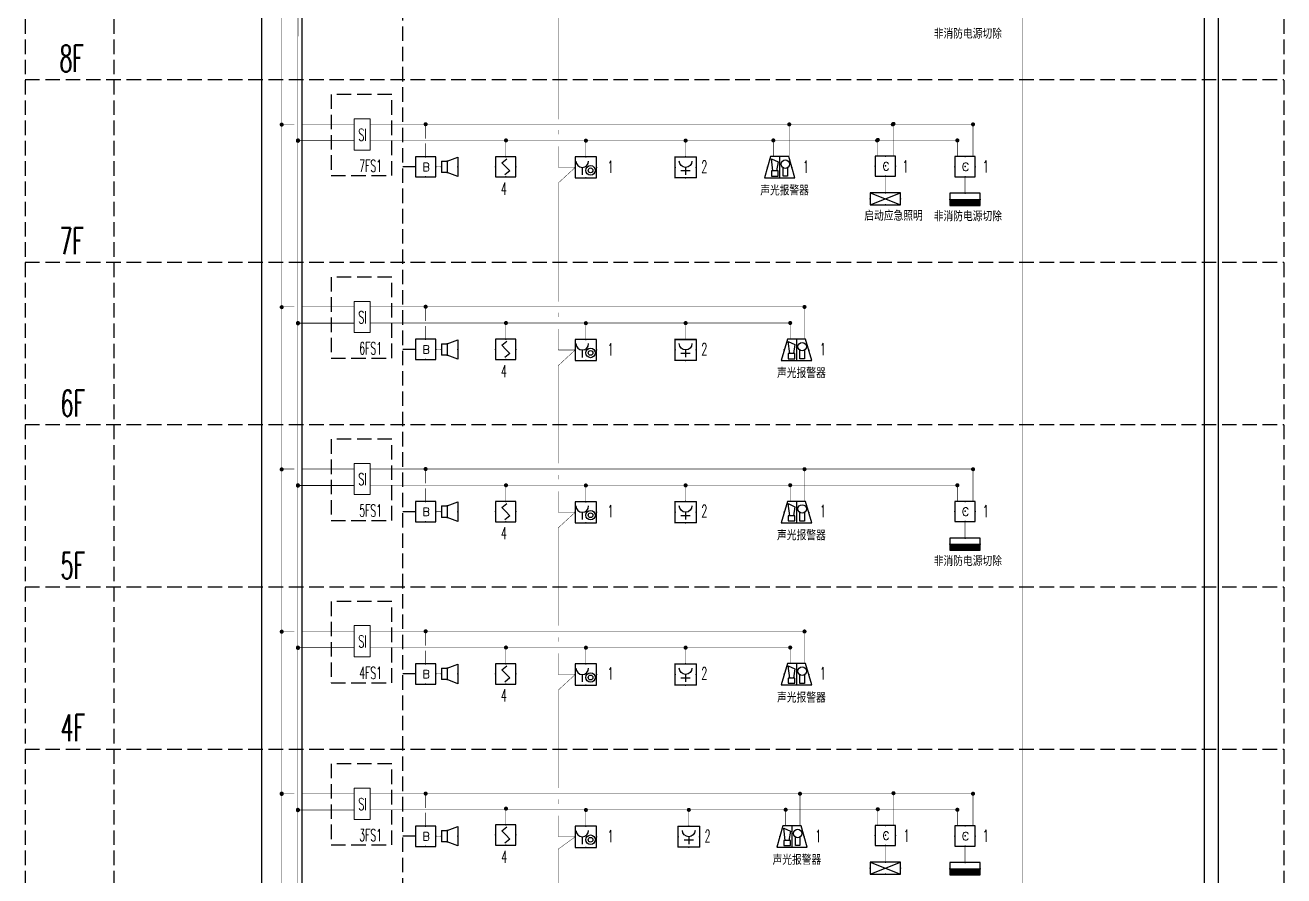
# Model space of a CAD drawing. Extents: x 115549 to 768939, y -502199 to 402497.
# Drawn here: x 217998 to 239713, y -241232 to -226549 of the extents above; entities that cross this region are included whole.
import ezdxf
from ezdxf.enums import TextEntityAlignment as Align

# ---------------------------------------------------------------- set-up
doc = ezdxf.new("R2010")
doc.units = 0
doc.header["$LTSCALE"] = 1000
doc.header["$MEASUREMENT"] = 0
for name, pattern in [('CENTER2', [1.125, 0.75, -0.125, 0.125, -0.125]), ('DASH', [0.35, 0.25, -0.1]), ('PHANTOM2', [1.25, 0.625, -0.125, 0.125, -0.125, 0.125, -0.125])]:
    doc.linetypes.add(name, pattern=pattern)
for name, color, linetype in [('DOTLN', 2, 'DASH'), ('DQ', 6, 'Continuous'), ('EQUIP-消防', 3, 'Continuous'), ('EQUIP-箱柜', 3, 'Continuous'), ('EQUIP-通讯', 3, 'Continuous'), ('TEL_TEXT', 7, 'Continuous'), ('TERM', 2, 'Continuous'), ('WIRE-动力', 2, 'Continuous'), ('WIRE-控制', 4, 'TG_K'), ('WIRE-消防电话', 3, 'TG_H'), ('WIRE-照明', 1, 'Continuous'), ('WIRE-通讯', 4, 'PHANTOM2'), ('面积', 6, 'Continuous')]:
    doc.layers.add(name, color=color, linetype=linetype)
doc.layers.add('WALL', color=150, linetype='Continuous', lineweight=30)
doc.layers.add('电气', color=6, linetype='Continuous', lineweight=0)
doc.styles.add('_TCH_LABEL', font='COMPLEX', dxfattribs={"bigfont": 'GBCBIG'})
doc.styles.add('_TEL_DIM', font='SIMPLEX', dxfattribs={"width": 0.8, "height": 3.5, "bigfont": 'HZTXT'})
doc.styles.get("Standard").update_dxf_attribs({"font": 'gbenor.shx', "bigfont": 'gbcbig.shx'})
doc.styles.add('TG_LINETYPE', font='HNSJY-07', dxfattribs={"width": 0.8, "height": 3, "bigfont": 'HZTXT-SM'})
doc.linetypes.add('TG_H', pattern='A,2,-0.45,["H",TG_LINETYPE,S=0.1,R=0,X=-0.33,Y=-0.15],0', length=2.45)
doc.linetypes.add('TG_K', pattern='A,2,-0.3,["K",TG_LINETYPE,S=0.1,R=0,X=-0.23,Y=-0.15],0', length=2.3)

# ---------------------------------------------------------------- blocks, each defined once
blk = doc.blocks.new('$TelecSys$00000011')
at = {"const_width": 0.5}
blk.add_lwpolyline([(-0.25, 0, 1), (0.25, 0, 1)], format="xyb", close=True, dxfattribs=at)
blk = doc.blocks.new('$equip$00002656')
for p, q in [((-0.5, 1), (-0.5, 0)), ((0.5, 1), (-0.5, 1)), ((0.5, 0), (0.5, 1)), ((-0.5, 0), (0.5, 0)), ((-0.219, 0.331), (0.222, 0.331)), ((0, 0.5), (0, 0.15))]:
    blk.add_line(p, q)
at = {"const_width": 0.05}
blk.add_lwpolyline([(-0.5, 1), (0.5, 1), (0.5, 0), (-0.5, 0), (-0.5, 1), (0.5, 1)], dxfattribs=at)
blk.add_arc((0, 0.8), 0.3, 180, 0)
for p in [(0, 1), (-0.5, 0.5), (0, 0), (0.5, 0.5)]:
    blk.add_point(p)
at = {"color": 7, "flags": 1}
for tag, height, p in [('A', 0.00002, (0, 0)), ('B', 0.4, (0.762, 0.292))]:
    blk.add_attdef(tag, text='', height=height, dxfattribs=at).set_placement(p, align=Align.MIDDLE_CENTER)
blk = doc.blocks.new('$equip$00001700')
for p, q in [((-0.5, 0.5), (-0.5, -0.5)), ((0.5, 0.5), (-0.5, 0.5)), ((-0.2, 0.2), (0.05, 0.4)), ((0, 0), (-0.2, 0.2)), ((0, 0), (0.2, -0.2)), ((0.5, -0.5), (0.5, 0.5)), ((-0.5, -0.5), (0.5, -0.5)), ((0.2, -0.2), (-0.05, -0.4))]:
    blk.add_line(p, q)
for p in [(-0.5, 0), (0, 0.5), (0.5, 0), (0, -0.5)]:
    blk.add_point(p)
at = {"flags": 1}
for tag, height, p in [('A', 0.00002, (0, 0)), ('B', 0.4, (0.75, -0.204))]:
    blk.add_attdef(tag, text='', height=height, dxfattribs=at).set_placement(p, align=Align.MIDDLE_CENTER)
blk = doc.blocks.new('$equip$00001943')
for p, q in [((-0.3, 0.35), (-0.5, -0.35)), ((0.3, 0.35), (-0.3, 0.35)), ((-0.22, -0.124), (-0.27, 0.276)), ((-0.27, 0.276), (-0.05, 0.176)), ((-0.05, 0.176), (-0.1, -0.124)), ((0, 0.35), (0, -0.35)), ((0.5, -0.35), (0.3, 0.35)), ((-0.5, -0.35), (0.5, -0.35)), ((-0.27, -0.124), (-0.27, -0.294)), ((-0.05, -0.124), (-0.27, -0.124)), ((-0.27, -0.294), (-0.05, -0.294)), ((-0.05, -0.294), (-0.05, -0.124)), ((0.112, -0.298), (0.112, -0.013)), ((0.262, -0.298), (0.112, -0.298)), ((0.262, -0.013), (0.262, -0.298))]:
    blk.add_line(p, q)
blk.add_circle((0.187, 0.102), 0.139)
for p in [(-0.4, 0), (0, 0.35), (0, -0.35), (0.404, -0.012)]:
    blk.add_point(p)
at = {"layer": 'TEL_TEXT', "style": '_TEL_DIM', "flags": 1}
blk.add_attdef('A', text='', height=0.00002, dxfattribs=at).set_placement((0, 0), align=Align.MIDDLE_CENTER)
blk = doc.blocks.new('$equip$00001711')
for p, q in [((-0.5, 1), (-0.5, 0)), ((0.5, 1), (-0.5, 1)), ((0.5, 0), (0.5, 1)), ((-0.5, 0), (0.5, 0)), ((-0.169, 0.5), (-0.169, 0.15))]:
    blk.add_line(p, q)
for radius in [0.226, 0.113]:
    blk.add_circle((0.227, 0.36), radius)
blk.add_arc((-0.169, 0.8), 0.3, 180, 0)
for p in [(0, 1), (-0.5, 0.5), (0, 0), (0.5, 0.5)]:
    blk.add_point(p)
at = {"flags": 1}
for tag, height, p in [('A', 0.00002, (0, 0)), ('B', 0.4, (0.759, 0.309))]:
    blk.add_attdef(tag, text='', height=height, dxfattribs=at).set_placement(p, align=Align.MIDDLE_CENTER)
blk = doc.blocks.new('$equip$00001916')
for p, q in [((0.5, 0.5), (-0.5, 0.5)), ((-0.5, 0.5), (-0.5, -0.5)), ((0.5, -0.5), (0.5, 0.5)), ((-0.5, -0.5), (0.5, -0.5))]:
    blk.add_line(p, q)
for p in [(-0.5, 0), (0, 0.5), (0.5, 0), (0, -0.5)]:
    blk.add_point(p)
at = {"layer": 'TEL_TEXT', "style": '_TEL_DIM'}
blk.add_attdef('$TEXT$', text='', height=0.4, dxfattribs=at).set_placement((0.026, -0.008), align=Align.MIDDLE_CENTER)
at = {"layer": 'TEL_TEXT', "style": '_TEL_DIM', "flags": 1}
blk.add_attdef('A', text='', height=0.00002, dxfattribs=at).set_placement((0, 0), align=Align.MIDDLE_CENTER)
blk = doc.blocks.new('$equip$00001366')
for p, q in [((0, 0.35), (0, -0.35)), ((0, 0.35), (0.35, 0.35)), ((0.35, 0.35), (1, 0.6)), ((0.35, 0.35), (0.35, -0.35)), ((1, 0.6), (1, -0.6)), ((0.35, -0.35), (0, -0.35)), ((1, -0.6), (0.35, -0.35))]:
    blk.add_line(p, q)
for p in [(0, 0), (0.35, 0.35), (1, 0), (0.35, -0.35)]:
    blk.add_point(p)
at = {"flags": 9}
blk.add_attdef('A', (0, 0), '', height=0.00002, dxfattribs=at)
blk = doc.blocks.new('105')
at = {"layer": '电气'}
for p, q in [((1055591, 533054), (1055591, 532373)), ((1055945, 533054), (1055591, 533054)), ((1055945, 532373), (1055945, 533054)), ((1055591, 532373), (1055945, 532373))]:
    blk.add_line(p, q, dxfattribs=at)
at = {"layer": 'TEL_TEXT', "style": '_TEL_DIM', "width": 0.564706}
blk.add_attdef('SI', text='', height=264, dxfattribs=at).set_placement((1055775, 532708), align=Align.MIDDLE_CENTER)
blk = doc.blocks.new('$equip$00001424')
for p, q in [((-0.75, 0), (0.75, 0.6)), ((-0.75, 0.6), (0.75, 0)), ((0.75, 0.6), (-0.75, 0.6)), ((-0.75, 0.6), (-0.75, 0)), ((-0.75, 0), (0.75, 0)), ((0.75, 0), (0.75, 0.6))]:
    blk.add_line(p, q)
for p in [(-0.75, 0.3), (0, 0.6), (0, 0), (0.75, 0.3)]:
    blk.add_point(p)
at = {"style": '_TCH_LABEL', "flags": 9}
blk.add_attdef('A', (0, 0), '', height=0.00002, dxfattribs=at)
blk = doc.blocks.new('$equip_U$00000059(PC-201006301541)')
at = {"linetype": 'DASH'}
for p in [(0, 0.489), (0.003, 0), (-0.5, -0.011), (0, -0.511), (0.5, -0.011)]:
    blk.add_point(p, dxfattribs=at)
blk.add_blockref('$equip$00001916', (0, -0.011), dxfattribs=at).add_auto_attribs({'$TEXT$': 'C'})
at = {"color": 7, "linetype": 'DASH', "style": '_TEL_DIM', "flags": 1}
blk.add_attdef('A', text='', height=0.00002, dxfattribs=at).set_placement((0, 0), align=Align.MIDDLE_CENTER)
blk = doc.blocks.new('*X1106')
at = {"color": 0}
for p, q in [((-250, 33), (-183, 100)), ((-250, 68), (-218, 100)), ((-247, 0), (-147, 100)), ((-212, 0), (-112, 100)), ((-177, 0), (-77, 100)), ((-141, 0), (-41, 100)), ((-106, 0), (-6, 100)), ((-71, 0), (29, 100)), ((-35, 0), (65, 100)), ((0, 0), (100, 100)), ((35, 0), (135, 100)), ((71, 0), (171, 100)), ((106, 0), (206, 100)), ((141, 0), (241, 100)), ((177, 0), (250, 73)), ((212, 0), (250, 38)), ((247, 0), (250, 3))]:
    blk.add_line(p, q, dxfattribs=at)
blk = doc.blocks.new('$equip$00001414')
for p, q in [((0.75, 0.6), (-0.75, 0.6)), ((-0.75, 0.6), (-0.75, 0)), ((-0.75, 0.3), (0.75, 0.3)), ((-0.75, 0), (0.75, 0)), ((0.75, 0), (0.75, 0.6))]:
    blk.add_line(p, q)
at = {"const_width": 0.3}
blk.add_lwpolyline([(-0.75, 0.15), (0.75, 0.15)], dxfattribs=at)
for p in [(-0.75, 0.3), (0, 0.6), (0, 0), (0.75, 0.3)]:
    blk.add_point(p)
at = {"xscale": 0.00300000000061118, "yscale": 0.00300000000061118, "zscale": 0.00300000000061118}
blk.add_blockref('*X1106', (0, 0), dxfattribs=at)
at = {"style": '_TCH_LABEL', "flags": 9}
blk.add_attdef('A', (0, 0), '', height=0.00002, dxfattribs=at)

msp = doc.modelspace()

# ---------------------------------------------------------------- linework, layer by layer
at = {"layer": 'DOTLN', "linetype": 'DASH'}
for points in [[(223275.1, -229145.3), (224325, -229145.3), (224325, -227745.1), (223275.1, -227745.1)], [(223275.1, -232296.2), (224325, -232296.2), (224325, -230896), (223275.1, -230896)], [(223275.1, -235097.1), (224325, -235097.1), (224325, -233696.8), (223275.1, -233696.8)], [(223275.1, -237898), (224325, -237898), (224325, -236497.7), (223275.1, -236497.7)], [(223275.1, -240698.8), (224325, -240698.8), (224325, -239298.5), (223275.1, -239298.5)]]:
    msp.add_lwpolyline(points, close=True, dxfattribs=at)
at = {"layer": 'DQ', "linetype": 'DASH'}
for p, q in [((224515.3, -246070.4), (224514.2, -205653.9)), ((224732.5, -228994.7), (224515.2, -228994.7)), ((224732.5, -232145.6), (224515.2, -232145.6)), ((224732.4, -234946.5), (224515.1, -234946.5)), ((224732.4, -237747.3), (224515.1, -237747.3)), ((224732.4, -240548.2), (224515.1, -240548.2))]:
    msp.add_line(p, q, dxfattribs=at)
at = {"layer": 'WALL', "color": 8, "linetype": 'DASH'}
for p, q in [((217999.5, -197747.1), (217999.5, -253989.4)), ((219527.4, -197747.1), (219527.4, -252500.1)), ((239713.5, -197747.1), (239713.5, -253989.4)), ((217998.4, -227489.7), (239713.5, -227489.7)), ((217998.4, -230640.6), (239713.5, -230640.6)), ((217998.4, -233441.5), (239713.5, -233441.5)), ((217998.4, -236242.3), (239713.5, -236242.3)), ((217998.4, -239043.2), (239713.5, -239043.2))]:
    msp.add_line(p, q, dxfattribs=at)
at = {"layer": 'WIRE-动力', "linetype": 'CENTER2', "const_width": 22.6}
for points in [[(222897.9, -250760.6), (238341.6, -250760.6), (238341.6, -199624.6)], [(222897.9, -251023.7), (238583.4, -251023.8), (238583.4, -199624.6)]]:
    msp.add_lwpolyline(points, dxfattribs=at)
at = {"layer": 'WIRE-控制', "color": 6, "const_width": 7}
for points in [[(224907.4, -228284.6), (224907.4, -228505.3)], [(231179.8, -228258.5), (231179.8, -228483.6)], [(232978.6, -228249.3), (232978.6, -228474.4)], [(234351.4, -228258.5), (234351.4, -228483.6)], [(224907.4, -228590.9), (224907.4, -228823)], [(230906.1, -228535.3), (230906.1, -228817.1)], [(231179.8, -228483.6), (231179.8, -228817.1)], [(232708.3, -228526.1), (232708.3, -228807.9)], [(232978.6, -228474.4), (232978.6, -228807.9)], [(234081.1, -228535.3), (234081.1, -228817.1)], [(234351.4, -228483.6), (234351.4, -228817.1)], [(232840.2, -229158), (232840.2, -229441.6)], [(234213, -229167.2), (234213, -229450.8)], [(224907.4, -231435.6), (224907.4, -231656.2)], [(231443.7, -231409.4), (231443.7, -231634.5)], [(231196.5, -231686.2), (231196.5, -231968)], [(231443.7, -231577.1), (231443.7, -231968)], [(224907.4, -231741.9), (224907.4, -231973.9)], [(224907.4, -234236.4), (224907.4, -234457.1)], [(231443.7, -234210.2), (231443.7, -234435.4)], [(234351.4, -234210.2), (234351.4, -234435.4)], [(231196.5, -234487), (231196.5, -234768.9)], [(231443.7, -234435.4), (231443.7, -234768.9)], [(234081.1, -234487), (234081.1, -234768.9)], [(234351.4, -234435.4), (234351.4, -234768.9)], [(224907.4, -234542.7), (224907.4, -234774.7)], [(234213, -235118.9), (234213, -235402.5)], [(224907.4, -237037.3), (224907.4, -237257.9)], [(231443.7, -237011.1), (231443.7, -237236.3)], [(224907.4, -237343.6), (224907.4, -237575.6)], [(231196.5, -237287.9), (231196.5, -237569.7)], [(231443.7, -237236.3), (231443.7, -237252.7)], [(231443.7, -237244.5), (231443.7, -237569.7)], [(224907.4, -239838.1), (224907.4, -240058.8)], [(231365.9, -239811.9), (231365.9, -240037.1)], [(232978.6, -239802.8), (232978.6, -240027.9)], [(234351.4, -239811.9), (234351.4, -240037.1)], [(224907.4, -240144.4), (224907.4, -240376.5)], [(231118.7, -240088.7), (231118.7, -240370.6)], [(231365.9, -240026.8), (231365.9, -240370.6)], [(232708.3, -240079.6), (232708.3, -240361.4)], [(232978.6, -240027.9), (232978.6, -240361.4)], [(234081.1, -240088.7), (234081.1, -240370.6)], [(234351.4, -240037.1), (234351.4, -240370.6)], [(232840.2, -240711.5), (232840.2, -240995.1)], [(234213, -240720.6), (234213, -241004.3)]]:
    msp.add_lwpolyline(points, dxfattribs=at)
at = {"layer": 'WIRE-消防电话', "linetype": 'TG_H', "const_width": 7}
for points in [[(227488, -225853.6), (227194.7, -226123.6), (227194.7, -228172.4)], [(227194.7, -228436), (227194.7, -228361.1)], [(227194.7, -229004.5), (227194.7, -228641.2)], [(227488, -229004.5), (227194.7, -229004.5)], [(227488, -229004.5), (227194.7, -229274.5), (227194.7, -231323.3)], [(227194.7, -231586.9), (227194.7, -231512)], [(227194.7, -232155.4), (227194.7, -231792.1)], [(227488, -232155.4), (227194.7, -232155.4)], [(227488, -232155.4), (227194.7, -232425.4), (227194.7, -234114.9)], [(227194.7, -234387.7), (227194.7, -234312.8)], [(227194.7, -234956.3), (227194.7, -234592.9)], [(227488, -234956.3), (227194.7, -234956.3)], [(227488, -234956.3), (227194.7, -235226.2), (227194.7, -236915.8)], [(227194.7, -237188.6), (227194.7, -237113.7)], [(227194.7, -237757.1), (227194.7, -237393.8)], [(227488, -237757.1), (227194.7, -237757.1)], [(227488, -237757.1), (227194.7, -238027.1), (227194.7, -239716.6)], [(227194.7, -239989.4), (227194.7, -239914.5)], [(227194.7, -240558), (227194.7, -240194.6)], [(227488, -240558), (227194.7, -240558)], [(227488, -240558), (227194.7, -240771.5)], [(227194.7, -240771.5), (227194.7, -241019.5)], [(227194.7, -240976), (227194.7, -242523.4)]]:
    msp.add_lwpolyline(points, dxfattribs=at)
at = {"layer": 'WIRE-照明', "color": 2, "const_width": 7}
for points in [[(222425.4, -198668.1), (222425.4, -248921.9)], [(222424.2, -228258.5), (222642.4, -228258.5)], [(222776.9, -228258.5), (223672.4, -228258.5)], [(223952.3, -228258.5), (234336.2, -228258.5)], [(222424.2, -231409.4), (222642.4, -231409.4)], [(222776.9, -231409.4), (223672.4, -231409.4)], [(223952.3, -231409.4), (231461.6, -231409.4)], [(222424.2, -234210.2), (222642.4, -234210.2)], [(222776.9, -234210.2), (223672.4, -234210.2)], [(223952.3, -234210.2), (234338.5, -234210.2)], [(222424.2, -237011.1), (222642.4, -237011.1)], [(222776.9, -237011.1), (223672.4, -237011.1)], [(223952.3, -237011.1), (231461.2, -237011.1)], [(222424.2, -239811.9), (222642.4, -239811.9)], [(222776.9, -239811.9), (223672.4, -239811.9)], [(223952.3, -239811.9), (234368.9, -239811.9)]]:
    msp.add_lwpolyline(points, dxfattribs=at)
at = {"layer": 'WIRE-照明', "color": 4, "const_width": 7}
for points in [[(222704.4, -248403.8), (222705.2, -198950.8)], [(222730, -228538.6), (223672.4, -228538.6)], [(222730, -228545.5), (223672.4, -228545.5)], [(223952.3, -228538.6), (234047.8, -228538.6)], [(222730, -231689.5), (223672.4, -231689.5)], [(222730, -231696.5), (223672.4, -231696.5)], [(223952.3, -231689.5), (231214.3, -231689.5)], [(222730, -234490.3), (223672.4, -234490.3)], [(222730, -234497.3), (223672.4, -234497.3)], [(223952.3, -234490.3), (234048.8, -234490.3)], [(222730, -237291.2), (223672.4, -237291.2)], [(222730, -237298.2), (223672.4, -237298.2)], [(223952.3, -237291.2), (231214.4, -237291.2)], [(222730, -240092), (223672.4, -240092)], [(222730, -240099), (223672.4, -240099)], [(223952.3, -240092), (234098.8, -240092)]]:
    msp.add_lwpolyline(points, dxfattribs=at)
at = {"layer": 'WIRE-照明', "color": 6, "const_width": 7}
for points in [[(235212.7, -200070.3), (235211.6, -239766.8)], [(235211.6, -239271.8), (235211.5, -246539.9)]]:
    msp.add_lwpolyline(points, dxfattribs=at)
at = {"layer": 'WIRE-照明', "color": 1, "const_width": 7}
for points in [[(226290.5, -228535.3), (226290.5, -228818.9)], [(227671.7, -228538.6), (227671.7, -228822.2)], [(229392.5, -228537.3), (229392.5, -228820.9)], [(226290.5, -231686.2), (226290.5, -231969.8)], [(227671.7, -231689.5), (227671.7, -231973.1)], [(229392.5, -231688.2), (229392.5, -231971.8)], [(226290.5, -234487), (226290.5, -234770.7)], [(227671.7, -234490.3), (227671.7, -234773.9)], [(229392.5, -234489), (229392.5, -234772.6)], [(226290.5, -237287.9), (226290.5, -237571.5)], [(227671.7, -237291.2), (227671.7, -237574.8)], [(229392.5, -237289.9), (229392.5, -237573.5)], [(226290.5, -240093.4), (226290.5, -240351.6)], [(227671.7, -240092), (227671.7, -240375.6)], [(229448, -240090.7), (229448, -240374.3)]]:
    msp.add_lwpolyline(points, dxfattribs=at)
at = {"layer": 'WIRE-通讯', "color": 4, "const_width": 7}
for points in [[(225082.4, -228994.7), (225180.7, -228994.7)], [(225082.4, -232145.6), (225180.7, -232145.6)], [(225082.4, -234946.5), (225180.7, -234946.5)], [(225082.4, -237747.3), (225180.7, -237747.3)], [(225082.4, -240548.2), (225180.7, -240548.2)]]:
    msp.add_lwpolyline(points, dxfattribs=at)
at = {"layer": '面积'}
msp.add_lwpolyline([(222774.7, -248921.9), (222775.6, -198619.3), (222075.1, -198619.3), (222074.1, -248921.9)], dxfattribs=at)

# ---------------------------------------------------------------- block references
at = {"layer": 'EQUIP-消防', "linetype": 'DASH', "xscale": 350.0656493400224, "yscale": 350.0656493400224, "zscale": 350.0656493400224}
for p in [(224907.4, -228994.7), (224907.4, -232145.6), (224907.4, -234946.5), (224907.4, -237747.3), (224907.4, -240548.2)]:
    msp.add_blockref('$equip$00001916', p, dxfattribs=at).add_auto_attribs({'$TEXT$': 'B'})
at = {"layer": 'EQUIP-消防', "linetype": 'DASH'}
for name, p, xscale, yscale, zscale in [('$equip$00001700', (226290.5, -228993.9), 350.0656493400224, 350.0656493400224, 350.0656493400224), ('$equip$00001711', (227670.4, -229186.9), 364.8052556280456, 364.8052556280456, 364.8052556280456), ('$equip$00001943', (231015.1, -229000.9), 525.0984740101397, 525.0984740101397, 525.0984740101397), ('$equip_U$00000059(PC-201006301541)', (232840.2, -228979), 350.0656493400224, 350.0656493400224, 350.0656493400224), ('$equip_U$00000059(PC-201006301541)', (234213, -228988.2), 350.0656493400224, 350.0656493400224, 350.0656493400224), ('$equip$00001700', (226290.5, -232144.8), 350.0656493400224, 350.0656493400224, 350.0656493400224), ('$equip$00001711', (227670.4, -232337.8), 364.8052556280456, 364.8052556280456, 364.8052556280456), ('$equip$00001943', (231305.5, -232151.8), 525.0984740101397, 525.0984740101397, 525.0984740101397), ('$equip$00001700', (226290.5, -234945.7), 350.0656493400224, 350.0656493400224, 350.0656493400224), ('$equip$00001711', (227670.4, -235138.7), 364.8052556280456, 364.8052556280456, 364.8052556280456), ('$equip$00001943', (231305.5, -234952.7), 525.0984740101397, 525.0984740101397, 525.0984740101397), ('$equip_U$00000059(PC-201006301541)', (234213, -234940), 350.0656493400224, 350.0656493400224, 350.0656493400224), ('$equip$00001700', (226290.5, -237746.5), 350.0656493400224, 350.0656493400224, 350.0656493400224), ('$equip$00001711', (227670.4, -237939.5), 364.8052556280456, 364.8052556280456, 364.8052556280456), ('$equip$00001943', (231305.5, -237753.5), 525.0984740101397, 525.0984740101397, 525.0984740101397), ('$equip$00001700', (226290.5, -240526.7), 350.0656493400224, 350.0656493400224, 350.0656493400224), ('$equip$00001711', (227670.4, -240740.4), 364.8052556280456, 364.8052556280456, 364.8052556280456), ('$equip$00001943', (231227.6, -240554.4), 525.0984740101397, 525.0984740101397, 525.0984740101397), ('$equip_U$00000059(PC-201006301541)', (232840.2, -240532.5), 350.0656493400224, 350.0656493400224, 350.0656493400224), ('$equip_U$00000059(PC-201006301541)', (234213, -240541.7), 350.0656493400224, 350.0656493400224, 350.0656493400224)]:
    msp.add_blockref(name, p, dxfattribs=dict(at, xscale=xscale, yscale=yscale, zscale=zscale))
at = {"layer": 'EQUIP-消防', "xscale": -364.8052556278333, "yscale": 364.8052556280456, "zscale": 364.8052556280456}
for p in [(229392.5, -229185.7), (229392.5, -232336.6), (229392.5, -235137.4), (229392.5, -237938.3), (229448, -240739.1)]:
    msp.add_blockref('$equip$00002656', p, dxfattribs=at)
at = {"layer": 'EQUIP-箱柜', "linetype": 'DASH', "xscale": 350.0656493400224, "yscale": 350.0656493400224, "zscale": 350.0656493400224}
for name, p in [('$equip$00001424', (232840.2, -229651.6)), ('$equip$00001414', (234213, -229660.8)), ('$equip$00001414', (234213, -235612.6)), ('$equip$00001424', (232840.2, -241205.1)), ('$equip$00001414', (234213, -241214.3))]:
    msp.add_blockref(name, p, dxfattribs=at)
at = {"layer": 'EQUIP-通讯', "linetype": 'DASH', "xscale": 280.0525194720179, "yscale": 280.0525194720179, "zscale": 280.0525194720179}
for p in [(225180.7, -228994.7), (225180.7, -232145.6), (225180.7, -234946.5), (225180.7, -237747.3), (225180.7, -240548.2)]:
    msp.add_blockref('$equip$00001366', p, dxfattribs=at)
at = {"layer": 'TERM', "linetype": 'DASH', "xscale": 70.01312986800448, "yscale": 70.01312986800448, "zscale": 70.01312986800448}
for p in [(224907.4, -228258.5), (232978.9, -228252.6), (222424.2, -228265.5), (231180.2, -228261.8), (232967, -228261.8), (234351.7, -228261.8), (222704.1, -228538.6), (222704.1, -228545.5), (226293.5, -228538.6), (227672, -228541.9), (229392.8, -228540.6), (230906.4, -228538.6), (232696.7, -228538.6), (232708.6, -228529.4), (234081.4, -228538.6), (222424.2, -231416.4), (224907.4, -231409.4), (231444, -231412.7), (222704.1, -231689.5), (222704.1, -231696.5), (226293.5, -231689.5), (227672, -231692.8), (229392.8, -231691.5), (231196.9, -231689.5), (222424.2, -234217.3), (224907.4, -234210.2), (231444, -234213.5), (234351.7, -234213.5), (222704.1, -234490.3), (222704.1, -234497.3), (226293.5, -234490.3), (227672, -234493.6), (229392.8, -234492.3), (231196.9, -234490.3), (234081.4, -234490.3), (222424.2, -237018.1), (224907.4, -237011.1), (231444, -237014.4), (222704.1, -237291.2), (222704.1, -237298.2), (226293.5, -237291.2), (227672, -237294.5), (229392.8, -237293.2), (231196.9, -237291.2), (222424.2, -239812), (222424.2, -239819), (224907.4, -239811.9), (231366.2, -239815.2), (232978.9, -239806), (234351.7, -239815.2), (222704.1, -240092), (222704.1, -240099), (226293.5, -240071.3), (227672, -240095.3), (229448.3, -240094), (231119, -240092), (232708.6, -240082.9), (234081.4, -240092)]:
    msp.add_blockref('$TelecSys$00000011', p, dxfattribs=at)
at = {"layer": '电气', "xscale": 0.7893543888384001, "yscale": 0.7893543888384001, "zscale": 0.7893543888384001}
for p in [(-609562.7, -648936.1), (-609562.7, -652087), (-609562.7, -654880.9), (-609562.7, -657681.7), (-609562.7, -660489.5)]:
    msp.add_blockref('105', p, dxfattribs=at).add_auto_attribs({'SI': 'SI'})

# ---------------------------------------------------------------- texts
at = {"layer": 'TEL_TEXT', "linetype": 'DASH', "style": '_TEL_DIM', "width": 0.8}
for s, p in [('非消防电源切除', (233673.6, -226782.7)), ('声光报警器', (230680, -229488.2)), ('启动应急照明', (232475.7, -229924.5)), ('非消防电源切除', (233673.6, -229933.6)), ('声光报警器', (230970.5, -232639.1)), ('声光报警器', (230970.5, -235439.9)), ('非消防电源切除', (233673.6, -235885.4)), ('声光报警器', (230970.5, -238240.8)), ('声光报警器', (230892.6, -241041.6))]:
    msp.add_text(s, height=175.03, dxfattribs=at).set_placement(p)
at = {"layer": 'TEL_TEXT', "style": '_TEL_DIM', "width": 0.564706}
for s, height, p in [('8F', 456, (218592.3, -227351.8)), ('7FS1', 208.29, (223762.1, -229080.5)), ('1', 209.3, (228046.9, -229099.2)), ('2', 209.3, (229665.2, -229095.6)), ('1', 209.3, (231419.3, -229095.6)), ('1', 209.3, (233136.8, -229092.2)), ('1', 209.3, (234521.6, -229092.2)), ('4', 209.3, (226205.1, -229475.8)), ('7F', 456, (218592.3, -230502.7)), ('6FS1', 208.29, (223762.1, -232231.5)), ('1', 209.3, (228046.9, -232250.1)), ('2', 209.3, (229665.2, -232246.5)), ('1', 209.3, (231709.7, -232246.5)), ('4', 209.3, (226205.1, -232626.7)), ('6F', 456, (218611.8, -233303.6)), ('5FS1', 208.29, (223762.1, -235032.3)), ('1', 209.3, (228046.9, -235044)), ('2', 209.3, (229665.2, -235040.4)), ('1', 209.3, (231709.7, -235040.4)), ('1', 209.3, (234521.6, -235044)), ('4', 209.3, (226205.1, -235420.6)), ('5F', 456, (218611.8, -236104.4)), ('4FS1', 208.29, (223762.1, -237833.2)), ('1', 209.3, (228046.9, -237844.8)), ('2', 209.3, (229665.2, -237841.2)), ('1', 209.3, (231709.7, -237841.2)), ('4', 209.3, (226205.1, -238221.4)), ('4F', 456, (218611.8, -238905.3)), ('3FS1', 208.29, (223762.1, -240634)), ('1', 209.3, (228046.9, -240652.6)), ('2', 209.3, (229720.8, -240649)), ('1', 209.3, (231631.8, -240649)), ('1', 209.3, (233152, -240643.5)), ('1', 209.3, (234521.6, -240645.7)), ('4', 209.3, (226211.5, -241008.5))]:
    msp.add_text(s, height=height, dxfattribs=at).set_placement(p)

doc.saveas('drawing.dxf')
